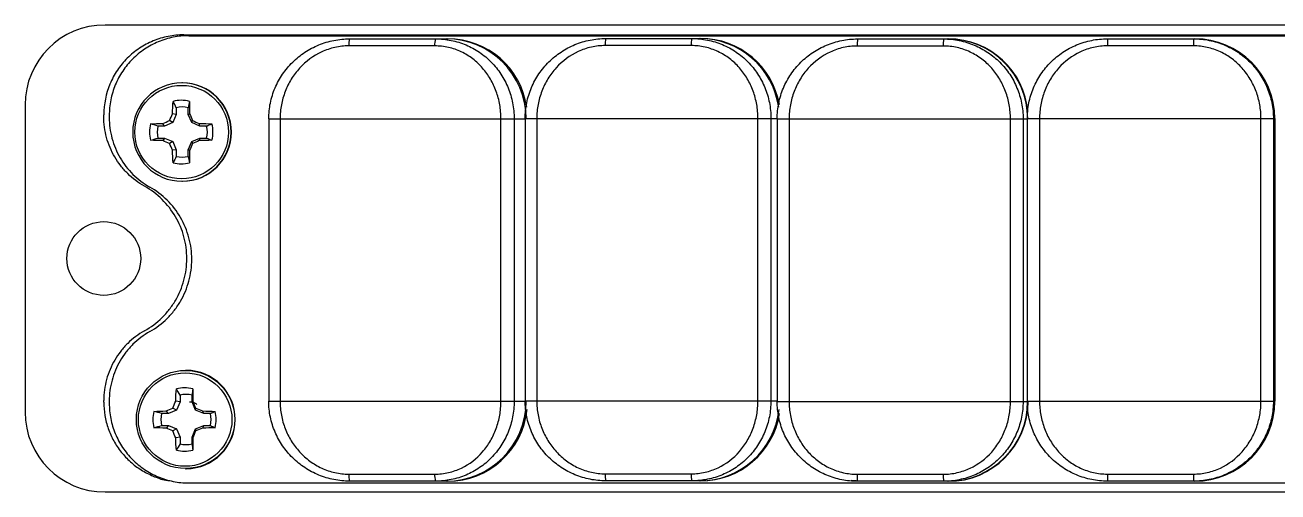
# Model space of a CAD drawing. Header units: millimetres. Extents: x -23 to 79, y -91 to -72.
# Drawn here: x -22.6 to 28.3, y -91.2 to -72.2 of the extents above; entities that cross this region are included whole.
import ezdxf

# ---------------------------------------------------------------- set-up
doc = ezdxf.new("R2010")
doc.units = ezdxf.units.MM

msp = doc.modelspace()

# ---------------------------------------------------------------- linework, layer by layer
at = {"color": 7, "linetype": 'Continuous', "lineweight": 25}
for p, q in [((75.717, -72.247), (-19.383, -72.247)), ((-16.183, -72.647), (30.305, -72.647)), ((-9.442, -72.808), (-5.451, -72.808)), ((0.971, -72.795), (4.783, -72.795)), ((11.199, -72.813), (14.867, -72.813)), ((21.356, -72.807), (24.902, -72.807)), ((-5.985, -73.097), (-9.476, -73.096)), ((4.442, -73.084), (0.947, -73.083)), ((14.685, -73.102), (11.186, -73.101)), ((24.853, -73.095), (21.353, -73.095)), ((-16.24, -74.603), (-16.258, -74.603)), ((-22.633, -75.497), (-22.633, -87.997)), ((-16.487, -75.884), (-16.642, -75.863)), ((-16.487, -75.611), (-16.487, -75.884)), ((-16, -75.884), (-16, -75.611)), ((-16, -75.884), (-15.945, -75.863)), ((-19.433, -75.974), (-19.433, -75.897)), ((-19.212, -75.931), (-19.212, -76.008)), ((-16.962, -76.359), (-17.234, -76.359)), ((-16.962, -76.359), (-17.033, -76.253)), ((-16.626, -76.22), (-16.962, -76.359)), ((-16.626, -76.22), (-16.761, -76.136)), ((-16.487, -75.884), (-16.626, -76.22)), ((-15.861, -76.22), (-16, -75.884)), ((-15.861, -76.22), (-15.829, -76.136)), ((-15.525, -76.359), (-15.861, -76.22)), ((-15.525, -76.359), (-15.554, -76.253)), ((-15.252, -76.359), (-15.525, -76.359)), ((-12.73, -76.058), (-12.73, -87.558)), ((-12.73, -76.058), (-2.308, -76.058)), ((-12.267, -76.058), (-12.268, -87.558)), ((-3.293, -87.558), (-3.292, -76.058)), ((-2.756, -76.058), (-2.757, -87.558)), ((-2.308, -76.045), (-2.308, -87.545)), ((-2.308, -76.045), (7.934, -76.045)), ((-1.835, -76.045), (-1.835, -87.545)), ((7.152, -87.545), (7.152, -76.045)), ((7.679, -76.045), (7.678, -87.545)), ((7.932, -76.063), (7.932, -87.563)), ((7.932, -76.063), (18.102, -76.063)), ((8.418, -76.063), (8.418, -87.563)), ((17.414, -87.563), (17.414, -76.063)), ((17.929, -76.063), (17.928, -87.563)), ((18.101, -87.556), (18.102, -76.056)), ((18.102, -76.056), (28.158, -76.057)), ((18.598, -76.056), (18.597, -87.556)), ((27.597, -87.557), (27.597, -76.057)), ((28.101, -76.057), (28.101, -87.557)), ((28.152, -76.057), (28.152, -87.557)), ((28.158, -76.057), (28.158, -87.557)), ((-17.234, -76.847), (-16.962, -76.847)), ((-16.962, -76.847), (-17.033, -76.952)), ((-16.962, -76.847), (-16.626, -76.986)), ((-15.861, -76.986), (-15.525, -76.847)), ((-15.525, -76.847), (-15.554, -76.952)), ((-15.525, -76.847), (-15.252, -76.847)), ((-16.626, -76.986), (-16.761, -77.069)), ((-16.487, -77.322), (-16.642, -77.342)), ((-16.626, -76.986), (-16.487, -77.322)), ((-16.487, -77.322), (-16.487, -77.594)), ((-16, -77.322), (-15.861, -76.986)), ((-16, -77.322), (-15.945, -77.342)), ((-16, -77.594), (-16, -77.322)), ((-15.861, -76.986), (-15.829, -77.069)), ((-16.258, -78.603), (-16.24, -78.603)), ((-16.088, -86.299), (-16.112, -86.299)), ((-19.433, -87.597), (-19.433, -87.52)), ((-19.212, -87.554), (-19.212, -87.631)), ((-16.336, -87.58), (-16.512, -87.559)), ((-16.336, -87.58), (-16.474, -87.916)), ((-16.336, -87.307), (-16.336, -87.58)), ((-15.848, -87.58), (-15.848, -87.307)), ((-15.848, -87.58), (-15.815, -87.559)), ((-15.71, -87.916), (-15.848, -87.58)), ((-12.73, -87.558), (-2.271, -87.558)), ((-2.308, -87.545), (7.932, -87.545)), ((7.932, -87.563), (18.138, -87.563)), ((18.101, -87.556), (28.158, -87.557)), ((-16.81, -88.055), (-17.082, -88.055)), ((-16.81, -88.055), (-16.902, -87.95)), ((-16.474, -87.916), (-16.81, -88.055)), ((-16.474, -87.916), (-16.631, -87.832)), ((-15.71, -87.916), (-15.7, -87.832)), ((-15.374, -88.055), (-15.71, -87.916)), ((-15.374, -88.055), (-15.424, -87.95)), ((-15.102, -88.055), (-15.374, -88.055)), ((-17.082, -88.543), (-16.81, -88.543)), ((-16.81, -88.543), (-16.902, -88.648)), ((-16.81, -88.543), (-16.474, -88.682)), ((-15.71, -88.682), (-15.374, -88.543)), ((-15.374, -88.543), (-15.424, -88.648)), ((-15.374, -88.543), (-15.102, -88.543)), ((-16.474, -88.682), (-16.631, -88.765)), ((-16.336, -89.018), (-16.512, -89.039)), ((-16.474, -88.682), (-16.336, -89.018)), ((-16.336, -89.018), (-16.336, -89.291)), ((-15.848, -89.018), (-15.71, -88.682)), ((-15.848, -89.018), (-15.815, -89.039)), ((-15.848, -89.291), (-15.848, -89.018)), ((-15.71, -88.682), (-15.7, -88.765)), ((-16.113, -90.299), (-16.088, -90.299)), ((-9.476, -90.52), (-5.986, -90.52)), ((0.946, -90.507), (4.441, -90.507)), ((11.185, -90.525), (14.684, -90.525)), ((21.352, -90.518), (24.852, -90.518)), ((-5.452, -90.808), (-9.442, -90.808)), ((4.825, -90.795), (0.971, -90.795)), ((11.367, -90.813), (10.943, -90.785)), ((14.889, -90.813), (11.198, -90.813)), ((24.908, -90.807), (21.356, -90.807)), ((-19.383, -91.247), (75.717, -91.247))]:
    msp.add_line(p, q, dxfattribs=at)
for centre, radius in [((-16.267, -76.604), 1.903), ((-19.433, -81.747), 1.5), ((-16.112, -88.296), 1.998), ((-16.126, -88.301), 1.901)]:
    msp.add_circle(centre, radius, dxfattribs=at)
for centre, radius, start, end in [((-19.383, -75.497), 3.25, 90, 180), ((-8.671, -73.045), 0.806, 162.9259, 183.6743), ((-5.181, -73.045), 0.806, 162.9259, 183.6743), ((-5.516, -76.054), 3.245, 359.9176, 89.9174), ((-5.456, -76.052), 3.244, 8.2141, 89.9253), ((2.047, -73.031), 1.101, 167.6183, 182.7272), ((5.542, -73.031), 1.101, 167.6183, 182.7272), ((4.78, -76.042), 3.247, 8.0472, 89.9603), ((4.824, -76.042), 3.247, 9.9652, 89.964), ((13.216, -73.049), 2.031, 173.3392, 181.4925), ((16.715, -73.049), 2.031, 173.3392, 181.4925), ((14.866, -76.062), 3.249, 359.986, 89.986), ((14.889, -76.062), 3.249, 4.7261, 89.9867), ((28.772, -73.042), 7.419, 178.1805, 180.4085), ((32.272, -73.042), 7.419, 178.1805, 180.4085), ((24.902, -76.057), 3.25, 359.997, 89.997), ((24.908, -76.057), 3.25, 359.997, 89.997), ((-16.257, -76.603), 2, 90.0351, 269.9884), ((-16.242, -76.603), 2, 270.0402, 89.9576), ((-16.285, -76.6), 1.289, 75.0848, 104.9152), ((-16.243, -76.601), 1.02, 76.1686, 103.8314), ((-16.283, -76.603), 1.292, 165.1103, 194.8897), ((-16.242, -76.603), 1.022, 166.1923, 193.8077), ((-16.245, -76.603), 1.022, 346.1923, 13.8077), ((-16.288, -76.603), 1.292, 345.1103, 14.8897), ((-16.285, -76.605), 1.289, 255.0848, 284.9152), ((-16.243, -76.604), 1.02, 256.1686, 283.8314), ((-16.091, -88.299), 2, 270.0808, 89.917), ((-16.151, -88.294), 1.287, 75.0719, 104.9281), ((-16.092, -88.295), 1.018, 76.1566, 103.8434), ((-5.516, -87.563), 3.245, 270.0783, 0.078), ((14.865, -87.564), 3.249, 270.0096, 0.0096), ((14.888, -87.564), 3.249, 270.0096, 0.0096), ((24.902, -87.557), 3.25, 269.9987, 359.9987), ((24.908, -87.557), 3.25, 269.9987, 359.9987), ((-19.383, -87.997), 3.25, 180, 270), ((-16.147, -88.299), 1.293, 165.1232, 194.8768), ((-16.088, -88.299), 1.023, 166.2043, 193.7957), ((-16.095, -88.299), 1.023, 346.2043, 13.7957), ((-16.156, -88.299), 1.293, 345.1232, 14.8768), ((-5.456, -87.563), 3.245, 270.0726, 354.0961), ((4.78, -87.548), 3.247, 270.0363, 353.8572), ((4.823, -87.548), 3.247, 270.0349, 351.1317), ((-16.151, -88.303), 1.287, 255.0719, 284.9281), ((-16.092, -88.302), 1.018, 256.1566, 283.8434), ((-8.671, -90.571), 0.806, 176.3214, 197.0697), ((-5.181, -90.571), 0.806, 176.3214, 197.0697), ((2.046, -90.559), 1.101, 177.2685, 192.3774), ((5.541, -90.559), 1.101, 177.2685, 192.3774), ((13.215, -90.578), 2.031, 178.5032, 186.6565), ((16.714, -90.578), 2.031, 178.5032, 186.6565), ((28.771, -90.572), 7.419, 179.5872, 181.8152), ((32.271, -90.572), 7.419, 179.5872, 181.8152)]:
    msp.add_arc(centre, radius, start, end, dxfattribs=at)
at = {"color": 8, "linetype": 'Continuous', "lineweight": 25}
msp.add_arc((-16.259, -76.603), 2, 270.0637, 89.9598, dxfattribs=at)
at = {"color": 7, "linetype": 'Continuous', "lineweight": 25}
for points, knots in [([(-16.183, -72.647), (-16.397, -72.647), (-16.608, -72.668), (-17.023, -72.75), (-17.228, -72.812), (-17.621, -72.975), (-17.808, -73.074), (-18.161, -73.309), (-18.328, -73.446), (-18.628, -73.746), (-18.763, -73.909), (-19.001, -74.264), (-19.102, -74.453), (-19.347, -75.04), (-19.433, -75.467), (-19.433, -75.897)], [0, 0, 0, 0, 0.125, 0.125, 0.25, 0.25, 0.375, 0.375, 0.5, 0.5, 0.625, 0.625, 0.75, 0.75, 1, 1, 1, 1]), ([(-15.98, -72.681), (-16.194, -72.681), (-16.404, -72.702), (-16.817, -72.785), (-17.022, -72.847), (-17.413, -73.01), (-17.599, -73.11), (-17.95, -73.346), (-18.116, -73.483), (-18.414, -73.783), (-18.548, -73.946), (-18.784, -74.301), (-18.884, -74.49), (-19.045, -74.88), (-19.107, -75.085), (-19.19, -75.504), (-19.211, -75.716), (-19.211, -75.931)], [0, 0, 0, 0, 0.125, 0.125, 0.25, 0.25, 0.375, 0.375, 0.5, 0.5, 0.625, 0.625, 0.75, 0.75, 0.875, 0.875, 1, 1, 1, 1]), ([(-15.98, -72.681), (-1.274, -72.681), (13.489, -72.681), (43.014, -72.681), (57.777, -72.681), (72.483, -72.681)], [0, 0, 0, 0, 0.5, 0.5, 1, 1, 1, 1]), ([(-12.728, -76.058), (-12.728, -75.841), (-12.706, -75.629), (-12.621, -75.211), (-12.556, -75.003), (-12.388, -74.611), (-12.286, -74.425), (-12.046, -74.072), (-11.907, -73.908), (-11.605, -73.611), (-11.44, -73.476), (-11.082, -73.24), (-10.894, -73.14), (-10.501, -72.977), (-10.293, -72.914), (-9.871, -72.829), (-9.658, -72.808), (-9.442, -72.808)], [0, 0, 0, 0, 0.125, 0.125, 0.25, 0.25, 0.375, 0.375, 0.5, 0.5, 0.625, 0.625, 0.75, 0.75, 0.875, 0.875, 1, 1, 1, 1]), ([(-5.952, -72.808), (-5.736, -72.808), (-5.524, -72.83), (-5.11, -72.913), (-4.905, -72.977), (-4.518, -73.14), (-4.336, -73.24), (-3.99, -73.476), (-3.829, -73.611), (-3.539, -73.908), (-3.408, -74.071), (-3.177, -74.424), (-3.08, -74.61), (-2.921, -75.001), (-2.859, -75.207), (-2.777, -75.628), (-2.756, -75.842), (-2.756, -76.058)], [0, 0, 0, 0, 0.125, 0.125, 0.25, 0.25, 0.375, 0.375, 0.5, 0.5, 0.625, 0.625, 0.75, 0.75, 0.875, 0.875, 1, 1, 1, 1]), ([(-2.307, -76.045), (-2.307, -75.828), (-2.285, -75.616), (-2.2, -75.198), (-2.136, -74.99), (-1.969, -74.598), (-1.867, -74.412), (-1.628, -74.059), (-1.49, -73.895), (-1.19, -73.598), (-1.024, -73.463), (-0.668, -73.227), (-0.48, -73.127), (-0.088, -72.964), (0.12, -72.901), (0.541, -72.816), (0.755, -72.795), (0.971, -72.795)], [0, 0, 0, 0, 0.125, 0.125, 0.25, 0.25, 0.375, 0.375, 0.5, 0.5, 0.625, 0.625, 0.75, 0.75, 0.875, 0.875, 1, 1, 1, 1]), ([(4.466, -72.795), (4.682, -72.795), (4.894, -72.817), (5.31, -72.9), (5.515, -72.964), (5.904, -73.127), (6.088, -73.227), (6.435, -73.463), (6.597, -73.598), (6.889, -73.895), (7.022, -74.058), (7.255, -74.411), (7.353, -74.597), (7.512, -74.988), (7.575, -75.194), (7.658, -75.615), (7.679, -75.829), (7.679, -76.045)], [0, 0, 0, 0, 0.125, 0.125, 0.25, 0.25, 0.375, 0.375, 0.5, 0.5, 0.625, 0.625, 0.75, 0.75, 0.875, 0.875, 1, 1, 1, 1]), ([(7.933, -76.063), (7.933, -75.846), (7.954, -75.634), (8.039, -75.216), (8.103, -75.008), (8.268, -74.616), (8.369, -74.43), (8.607, -74.077), (8.744, -73.913), (9.043, -73.616), (9.207, -73.481), (9.562, -73.245), (9.749, -73.145), (10.14, -72.982), (10.347, -72.919), (10.769, -72.834), (10.982, -72.813), (11.199, -72.813)], [0, 0, 0, 0, 0.125, 0.125, 0.25, 0.25, 0.375, 0.375, 0.5, 0.5, 0.625, 0.625, 0.75, 0.75, 0.875, 0.875, 1, 1, 1, 1]), ([(14.698, -72.813), (14.914, -72.813), (15.126, -72.835), (15.543, -72.918), (15.749, -72.982), (16.14, -73.145), (16.325, -73.245), (16.674, -73.481), (16.838, -73.616), (17.132, -73.913), (17.266, -74.076), (17.501, -74.429), (17.599, -74.615), (17.761, -75.006), (17.824, -75.212), (17.907, -75.633), (17.929, -75.847), (17.929, -76.063)], [0, 0, 0, 0, 0.125, 0.125, 0.25, 0.25, 0.375, 0.375, 0.5, 0.5, 0.625, 0.625, 0.75, 0.75, 0.875, 0.875, 1, 1, 1, 1]), ([(18.102, -76.056), (18.102, -75.84), (18.123, -75.627), (18.207, -75.209), (18.271, -75.002), (18.435, -74.609), (18.535, -74.423), (18.772, -74.071), (18.908, -73.906), (19.205, -73.609), (19.369, -73.475), (19.722, -73.238), (19.908, -73.139), (20.299, -72.976), (20.505, -72.912), (20.926, -72.828), (21.14, -72.807), (21.356, -72.807)], [0, 0, 0, 0, 0.125, 0.125, 0.25, 0.25, 0.375, 0.375, 0.5, 0.5, 0.625, 0.625, 0.75, 0.75, 0.875, 0.875, 1, 1, 1, 1]), ([(24.856, -72.807), (25.073, -72.807), (25.285, -72.828), (25.703, -72.912), (25.91, -72.975), (26.302, -73.139), (26.487, -73.238), (26.839, -73.474), (27.003, -73.61), (27.299, -73.906), (27.434, -74.07), (27.67, -74.423), (27.77, -74.609), (27.932, -74.999), (27.996, -75.206), (28.08, -75.627), (28.101, -75.84), (28.101, -76.057)], [0, 0, 0, 0, 0.125, 0.125, 0.25, 0.25, 0.375, 0.375, 0.5, 0.5, 0.625, 0.625, 0.75, 0.75, 0.875, 0.875, 1, 1, 1, 1]), ([(-9.476, -73.096), (-9.667, -73.096), (-9.855, -73.118), (-10.226, -73.201), (-10.407, -73.263), (-10.916, -73.498), (-11.223, -73.727), (-11.6, -74.137), (-11.714, -74.288), (-11.91, -74.607), (-11.993, -74.774), (-12.129, -75.125), (-12.181, -75.309), (-12.25, -75.679), (-12.267, -75.867), (-12.267, -76.058)], [0, 0, 0, 0, 0.125, 0.125, 0.25, 0.25, 0.5, 0.5, 0.625, 0.625, 0.75, 0.75, 0.875, 0.875, 1, 1, 1, 1]), ([(-3.292, -76.058), (-3.292, -75.867), (-3.309, -75.678), (-3.374, -75.306), (-3.423, -75.122), (-3.549, -74.773), (-3.627, -74.606), (-3.813, -74.287), (-3.92, -74.137), (-4.159, -73.864), (-4.291, -73.738), (-4.582, -73.515), (-4.737, -73.42), (-5.068, -73.262), (-5.247, -73.2), (-5.609, -73.118), (-5.794, -73.097), (-5.985, -73.097)], [0, 0, 0, 0, 0.125, 0.125, 0.25, 0.25, 0.375, 0.375, 0.5, 0.5, 0.625, 0.625, 0.75, 0.75, 0.875, 0.875, 1, 1, 1, 1]), ([(0.947, -73.083), (0.756, -73.083), (0.567, -73.105), (0.197, -73.188), (0.016, -73.25), (-0.491, -73.485), (-0.797, -73.714), (-1.172, -74.124), (-1.285, -74.275), (-1.481, -74.594), (-1.563, -74.761), (-1.697, -75.112), (-1.749, -75.296), (-1.817, -75.666), (-1.835, -75.854), (-1.835, -76.045)], [0, 0, 0, 0, 0.125, 0.125, 0.25, 0.25, 0.5, 0.5, 0.625, 0.625, 0.75, 0.75, 0.875, 0.875, 1, 1, 1, 1]), ([(7.152, -76.045), (7.152, -75.854), (7.136, -75.666), (7.07, -75.293), (7.021, -75.109), (6.893, -74.76), (6.814, -74.593), (6.627, -74.274), (6.518, -74.124), (6.278, -73.851), (6.144, -73.725), (5.851, -73.502), (5.695, -73.407), (5.362, -73.249), (5.183, -73.187), (4.819, -73.105), (4.633, -73.084), (4.442, -73.084)], [0, 0, 0, 0, 0.125, 0.125, 0.25, 0.25, 0.375, 0.375, 0.5, 0.5, 0.625, 0.625, 0.75, 0.75, 0.875, 0.875, 1, 1, 1, 1]), ([(11.186, -73.101), (10.995, -73.101), (10.806, -73.123), (10.436, -73.206), (10.256, -73.268), (9.751, -73.503), (9.447, -73.732), (9.075, -74.142), (8.962, -74.293), (8.769, -74.612), (8.687, -74.779), (8.554, -75.13), (8.503, -75.314), (8.435, -75.684), (8.418, -75.872), (8.418, -76.063)], [0, 0, 0, 0, 0.125, 0.125, 0.25, 0.25, 0.5, 0.5, 0.625, 0.625, 0.75, 0.75, 0.875, 0.875, 1, 1, 1, 1]), ([(17.414, -76.063), (17.414, -75.872), (17.398, -75.684), (17.331, -75.311), (17.281, -75.127), (17.152, -74.778), (17.072, -74.611), (16.882, -74.292), (16.773, -74.142), (16.53, -73.869), (16.395, -73.743), (16.1, -73.52), (15.942, -73.425), (15.607, -73.267), (15.427, -73.205), (15.063, -73.123), (14.876, -73.102), (14.685, -73.102)], [0, 0, 0, 0, 0.125, 0.125, 0.25, 0.25, 0.375, 0.375, 0.5, 0.5, 0.625, 0.625, 0.75, 0.75, 0.875, 0.875, 1, 1, 1, 1]), ([(21.353, -73.095), (21.161, -73.095), (20.973, -73.116), (20.604, -73.2), (20.424, -73.262), (19.921, -73.497), (19.618, -73.725), (19.249, -74.136), (19.137, -74.287), (18.945, -74.605), (18.864, -74.772), (18.732, -75.123), (18.682, -75.307), (18.615, -75.677), (18.598, -75.865), (18.598, -76.056)], [0, 0, 0, 0, 0.125, 0.125, 0.25, 0.25, 0.5, 0.5, 0.625, 0.625, 0.75, 0.75, 0.875, 0.875, 1, 1, 1, 1]), ([(27.597, -76.057), (27.597, -75.866), (27.58, -75.677), (27.513, -75.305), (27.463, -75.121), (27.332, -74.772), (27.252, -74.605), (27.06, -74.286), (26.95, -74.136), (26.705, -73.862), (26.569, -73.736), (26.272, -73.514), (26.114, -73.418), (25.777, -73.261), (25.597, -73.199), (25.231, -73.116), (25.044, -73.095), (24.853, -73.095)], [0, 0, 0, 0, 0.125, 0.125, 0.25, 0.25, 0.375, 0.375, 0.5, 0.5, 0.625, 0.625, 0.75, 0.75, 0.875, 0.875, 1, 1, 1, 1]), ([(-17.778, -78.806), (-18.029, -78.665), (-18.257, -78.493), (-18.563, -78.192), (-18.659, -78.084), (-18.836, -77.858), (-18.916, -77.74), (-19.132, -77.37), (-19.245, -77.101), (-19.395, -76.549), (-19.433, -76.264), (-19.433, -75.974)], [0, 0, 0, 0, 0.25, 0.25, 0.375, 0.375, 0.5, 0.5, 0.75, 0.75, 1, 1, 1, 1]), ([(-19.212, -76.008), (-19.212, -76.297), (-19.174, -76.579), (-19.063, -76.994), (-19.016, -77.131), (-18.906, -77.396), (-18.842, -77.523), (-18.628, -77.893), (-18.45, -78.123), (-18.045, -78.524), (-17.817, -78.698), (-17.566, -78.84)], [0, 0, 0, 0, 0.25, 0.25, 0.375, 0.375, 0.5, 0.5, 0.75, 0.75, 1, 1, 1, 1]), ([(-17.778, -84.688), (-17.516, -84.541), (-17.28, -84.363), (-16.962, -84.051), (-16.862, -83.938), (-16.679, -83.703), (-16.596, -83.581), (-16.371, -83.197), (-16.254, -82.917), (-16.137, -82.488), (-16.108, -82.342), (-16.068, -82.048), (-16.058, -81.897), (-16.058, -81.449), (-16.097, -81.155), (-16.253, -80.577), (-16.369, -80.302), (-16.669, -79.789), (-16.855, -79.55), (-17.276, -79.135), (-17.516, -78.953), (-17.778, -78.806)], [0, 0, 0, 0, 0.125, 0.125, 0.1875, 0.1875, 0.25, 0.25, 0.375, 0.375, 0.4375, 0.4375, 0.5, 0.5, 0.625, 0.625, 0.75, 0.75, 0.875, 0.875, 1, 1, 1, 1]), ([(-17.566, -84.721), (-17.306, -84.574), (-17.071, -84.395), (-16.755, -84.082), (-16.655, -83.969), (-16.473, -83.734), (-16.391, -83.612), (-16.168, -83.228), (-16.051, -82.949), (-15.935, -82.52), (-15.906, -82.375), (-15.867, -82.08), (-15.857, -81.93), (-15.857, -81.483), (-15.896, -81.19), (-16.051, -80.613), (-16.166, -80.337), (-16.463, -79.825), (-16.648, -79.585), (-17.067, -79.169), (-17.306, -78.988), (-17.566, -78.84)], [0, 0, 0, 0, 0.125, 0.125, 0.1875, 0.1875, 0.25, 0.25, 0.375, 0.375, 0.4375, 0.4375, 0.5, 0.5, 0.625, 0.625, 0.75, 0.75, 0.875, 0.875, 1, 1, 1, 1]), ([(-17.778, -84.688), (-18.029, -84.83), (-18.257, -85.001), (-18.563, -85.302), (-18.659, -85.41), (-18.836, -85.637), (-18.916, -85.755), (-19.132, -86.124), (-19.245, -86.393), (-19.395, -86.945), (-19.433, -87.231), (-19.433, -87.52)], [0, 0, 0, 0, 0.25, 0.25, 0.375, 0.375, 0.5, 0.5, 0.75, 0.75, 1, 1, 1, 1]), ([(-17.566, -84.722), (-17.817, -84.864), (-18.043, -85.036), (-18.348, -85.337), (-18.444, -85.445), (-18.619, -85.672), (-18.698, -85.79), (-18.913, -86.159), (-19.025, -86.429), (-19.174, -86.979), (-19.212, -87.265), (-19.212, -87.554)], [0, 0, 0, 0, 0.25, 0.25, 0.375, 0.375, 0.5, 0.5, 0.75, 0.75, 1, 1, 1, 1]), ([(-15.954, -87.577), (-15.921, -87.577), (-15.809, -87.579), (-15.714, -87.641), (-15.647, -87.685)], [0, 0, 0, 0, 0.299166, 1, 1, 1, 1]), ([(-9.442, -90.808), (-9.658, -90.808), (-9.871, -90.787), (-10.29, -90.703), (-10.499, -90.64), (-10.894, -90.476), (-11.082, -90.376), (-11.439, -90.14), (-11.606, -90.005), (-11.908, -89.708), (-12.045, -89.545), (-12.287, -89.192), (-12.389, -89.006), (-12.555, -88.615), (-12.62, -88.409), (-12.707, -87.988), (-12.729, -87.774), (-12.729, -87.558)], [0, 0, 0, 0, 0.125, 0.125, 0.25, 0.25, 0.375, 0.375, 0.5, 0.5, 0.625, 0.625, 0.75, 0.75, 0.875, 0.875, 1, 1, 1, 1]), ([(-12.268, -87.558), (-12.268, -87.749), (-12.25, -87.938), (-12.181, -88.31), (-12.128, -88.494), (-11.994, -88.843), (-11.911, -89.01), (-11.713, -89.329), (-11.6, -89.479), (-11.349, -89.753), (-11.209, -89.878), (-10.907, -90.101), (-10.746, -90.196), (-10.405, -90.354), (-10.222, -90.416), (-9.855, -90.498), (-9.667, -90.52), (-9.476, -90.52)], [0, 0, 0, 0, 0.125, 0.125, 0.25, 0.25, 0.375, 0.375, 0.5, 0.5, 0.625, 0.625, 0.75, 0.75, 0.875, 0.875, 1, 1, 1, 1]), ([(-5.986, -90.52), (-5.795, -90.52), (-5.608, -90.498), (-5.243, -90.415), (-5.066, -90.353), (-4.572, -90.118), (-4.278, -89.889), (-3.92, -89.479), (-3.812, -89.328), (-3.627, -89.01), (-3.549, -88.842), (-3.422, -88.491), (-3.373, -88.307), (-3.309, -87.937), (-3.293, -87.749), (-3.293, -87.558)], [0, 0, 0, 0, 0.125, 0.125, 0.25, 0.25, 0.5, 0.5, 0.625, 0.625, 0.75, 0.75, 0.875, 0.875, 1, 1, 1, 1]), ([(-2.757, -87.558), (-2.757, -87.775), (-2.778, -87.987), (-2.859, -88.405), (-2.92, -88.613), (-3.08, -89.005), (-3.177, -89.191), (-3.407, -89.544), (-3.539, -89.708), (-3.829, -90.005), (-3.989, -90.14), (-4.336, -90.376), (-4.518, -90.476), (-4.903, -90.639), (-5.107, -90.702), (-5.524, -90.787), (-5.736, -90.808), (-5.952, -90.808)], [0, 0, 0, 0, 0.125, 0.125, 0.25, 0.25, 0.375, 0.375, 0.5, 0.5, 0.625, 0.625, 0.75, 0.75, 0.875, 0.875, 1, 1, 1, 1]), ([(0.971, -90.795), (0.754, -90.795), (0.541, -90.774), (0.123, -90.69), (-0.086, -90.627), (-0.48, -90.463), (-0.668, -90.363), (-1.023, -90.127), (-1.19, -89.992), (-1.491, -89.695), (-1.627, -89.532), (-1.868, -89.179), (-1.969, -88.993), (-2.135, -88.602), (-2.2, -88.396), (-2.286, -87.975), (-2.307, -87.761), (-2.307, -87.545)], [0, 0, 0, 0, 0.125, 0.125, 0.25, 0.25, 0.375, 0.375, 0.5, 0.5, 0.625, 0.625, 0.75, 0.75, 0.875, 0.875, 1, 1, 1, 1]), ([(-1.835, -87.545), (-1.835, -87.736), (-1.818, -87.925), (-1.749, -88.297), (-1.697, -88.481), (-1.563, -88.83), (-1.481, -88.997), (-1.285, -89.316), (-1.172, -89.466), (-0.922, -89.74), (-0.784, -89.865), (-0.482, -90.088), (-0.322, -90.183), (0.018, -90.341), (0.2, -90.403), (0.568, -90.485), (0.755, -90.507), (0.946, -90.507)], [0, 0, 0, 0, 0.125, 0.125, 0.25, 0.25, 0.375, 0.375, 0.5, 0.5, 0.625, 0.625, 0.75, 0.75, 0.875, 0.875, 1, 1, 1, 1]), ([(4.441, -90.507), (4.632, -90.507), (4.819, -90.485), (5.186, -90.402), (5.364, -90.34), (5.861, -90.105), (6.157, -89.876), (6.518, -89.466), (6.627, -89.315), (6.814, -88.997), (6.893, -88.829), (7.021, -88.478), (7.07, -88.294), (7.135, -87.924), (7.152, -87.736), (7.152, -87.545)], [0, 0, 0, 0, 0.125, 0.125, 0.25, 0.25, 0.5, 0.5, 0.625, 0.625, 0.75, 0.75, 0.875, 0.875, 1, 1, 1, 1]), ([(7.678, -87.545), (7.678, -87.762), (7.657, -87.974), (7.575, -88.392), (7.513, -88.6), (7.352, -88.992), (7.254, -89.179), (7.022, -89.531), (6.889, -89.695), (6.597, -89.992), (6.436, -90.127), (6.087, -90.363), (5.904, -90.463), (5.518, -90.626), (5.313, -90.689), (4.894, -90.774), (4.682, -90.795), (4.465, -90.795)], [0, 0, 0, 0, 0.125, 0.125, 0.25, 0.25, 0.375, 0.375, 0.5, 0.5, 0.625, 0.625, 0.75, 0.75, 0.875, 0.875, 1, 1, 1, 1]), ([(11.198, -90.813), (10.982, -90.813), (10.769, -90.792), (10.35, -90.708), (10.143, -90.645), (9.749, -90.481), (9.562, -90.381), (9.208, -90.145), (9.043, -90.01), (8.743, -89.713), (8.608, -89.55), (8.369, -89.197), (8.268, -89.011), (8.103, -88.62), (8.039, -88.414), (7.954, -87.993), (7.932, -87.779), (7.932, -87.563)], [0, 0, 0, 0, 0.125, 0.125, 0.25, 0.25, 0.375, 0.375, 0.5, 0.5, 0.625, 0.625, 0.75, 0.75, 0.875, 0.875, 1, 1, 1, 1]), ([(8.418, -87.563), (8.418, -87.754), (8.435, -87.943), (8.503, -88.315), (8.554, -88.499), (8.687, -88.848), (8.768, -89.015), (8.963, -89.334), (9.075, -89.484), (9.322, -89.758), (9.46, -89.883), (9.76, -90.106), (9.919, -90.201), (10.258, -90.359), (10.44, -90.421), (10.807, -90.503), (10.994, -90.525), (11.185, -90.525)], [0, 0, 0, 0, 0.125, 0.125, 0.25, 0.25, 0.375, 0.375, 0.5, 0.5, 0.625, 0.625, 0.75, 0.75, 0.875, 0.875, 1, 1, 1, 1]), ([(14.684, -90.525), (14.875, -90.525), (15.063, -90.503), (15.431, -90.42), (15.609, -90.358), (16.109, -90.123), (16.408, -89.894), (16.773, -89.484), (16.883, -89.333), (17.072, -89.015), (17.152, -88.847), (17.282, -88.496), (17.331, -88.312), (17.397, -87.942), (17.414, -87.754), (17.414, -87.563)], [0, 0, 0, 0, 0.125, 0.125, 0.25, 0.25, 0.5, 0.5, 0.625, 0.625, 0.75, 0.75, 0.875, 0.875, 1, 1, 1, 1]), ([(17.928, -87.563), (17.928, -87.78), (17.907, -87.993), (17.824, -88.41), (17.761, -88.618), (17.599, -89.01), (17.5, -89.197), (17.266, -89.549), (17.132, -89.713), (16.837, -90.01), (16.675, -90.145), (16.324, -90.381), (16.14, -90.481), (15.752, -90.644), (15.546, -90.707), (15.126, -90.792), (14.913, -90.813), (14.697, -90.813)], [0, 0, 0, 0, 0.125, 0.125, 0.25, 0.25, 0.375, 0.375, 0.5, 0.5, 0.625, 0.625, 0.75, 0.75, 0.875, 0.875, 1, 1, 1, 1]), ([(21.356, -90.807), (21.139, -90.807), (20.926, -90.785), (20.508, -90.701), (20.301, -90.638), (19.908, -90.475), (19.722, -90.375), (19.37, -90.139), (19.205, -90.004), (18.907, -89.707), (18.772, -89.544), (18.535, -89.19), (18.435, -89.004), (18.271, -88.614), (18.207, -88.407), (18.123, -87.986), (18.101, -87.773), (18.101, -87.556)], [0, 0, 0, 0, 0.125, 0.125, 0.25, 0.25, 0.375, 0.375, 0.5, 0.5, 0.625, 0.625, 0.75, 0.75, 0.875, 0.875, 1, 1, 1, 1]), ([(18.597, -87.556), (18.597, -87.748), (18.614, -87.936), (18.682, -88.309), (18.733, -88.492), (18.864, -88.841), (18.945, -89.008), (19.138, -89.327), (19.249, -89.477), (19.495, -89.751), (19.632, -89.877), (19.93, -90.1), (20.088, -90.195), (20.426, -90.352), (20.607, -90.415), (20.973, -90.497), (21.161, -90.518), (21.352, -90.518)], [0, 0, 0, 0, 0.125, 0.125, 0.25, 0.25, 0.375, 0.375, 0.5, 0.5, 0.625, 0.625, 0.75, 0.75, 0.875, 0.875, 1, 1, 1, 1]), ([(24.852, -90.518), (25.044, -90.518), (25.231, -90.497), (25.6, -90.414), (25.779, -90.352), (26.281, -90.116), (26.582, -89.888), (26.95, -89.477), (27.061, -89.326), (27.252, -89.008), (27.332, -88.841), (27.463, -88.49), (27.513, -88.306), (27.58, -87.936), (27.597, -87.748), (27.597, -87.557)], [0, 0, 0, 0, 0.125, 0.125, 0.25, 0.25, 0.5, 0.5, 0.625, 0.625, 0.75, 0.75, 0.875, 0.875, 1, 1, 1, 1]), ([(28.101, -87.557), (28.101, -87.773), (28.079, -87.986), (27.996, -88.404), (27.933, -88.611), (27.769, -89.004), (27.67, -89.19), (27.434, -89.542), (27.299, -89.707), (27.002, -90.004), (26.84, -90.138), (26.487, -90.375), (26.302, -90.474), (25.912, -90.637), (25.706, -90.701), (25.285, -90.785), (25.072, -90.807), (24.856, -90.807)], [0, 0, 0, 0, 0.125, 0.125, 0.25, 0.25, 0.375, 0.375, 0.5, 0.5, 0.625, 0.625, 0.75, 0.75, 0.875, 0.875, 1, 1, 1, 1]), ([(-19.433, -87.597), (-19.424, -87.779), (-19.406, -88.143), (-19.265, -88.675), (-19.042, -89.174), (-18.738, -89.631), (-18.362, -90.028), (-17.924, -90.362), (-17.435, -90.606), (-17.036, -90.757), (-16.799, -90.779), (-16.744, -90.784)], [0, 0, 0, 0, 0.120153, 0.240307, 0.360449, 0.480592, 0.600979, 0.721369, 0.842253, 0.963138, 1, 1, 1, 1]), ([(-19.211, -87.631), (-19.211, -87.845), (-19.19, -88.056), (-19.109, -88.471), (-19.047, -88.677), (-18.885, -89.07), (-18.786, -89.257), (-18.552, -89.61), (-18.416, -89.777), (-18.118, -90.077), (-17.956, -90.211), (-17.603, -90.449), (-17.415, -90.55), (-17.026, -90.712), (-16.823, -90.775), (-16.405, -90.859), (-16.194, -90.88), (-15.98, -90.88)], [0, 0, 0, 0, 0.125, 0.125, 0.25, 0.25, 0.375, 0.375, 0.5, 0.5, 0.625, 0.625, 0.75, 0.75, 0.875, 0.875, 1, 1, 1, 1]), ([(-15.98, -90.881), (-1.274, -90.881), (13.489, -90.881), (43.014, -90.881), (57.777, -90.881), (72.483, -90.881)], [0, 0, 0, 0, 0.5, 0.5, 1, 1, 1, 1])]:
    msp.add_open_spline(points, degree=3, knots=knots, dxfattribs=at)
for points in [[(-16.642, -75.863), (-16.636, -75.687), (-16.628, -75.518), (-16.617, -75.355)], [(-16.487, -75.611), (-16.53, -75.525), (-16.574, -75.44), (-16.617, -75.355)], [(-15.954, -75.355), (-15.969, -75.44), (-15.984, -75.525), (-16, -75.611)], [(-15.954, -75.355), (-15.95, -75.518), (-15.947, -75.687), (-15.945, -75.863)], [(-16.761, -76.136), (-16.722, -76.044), (-16.682, -75.953), (-16.642, -75.863)], [(-15.945, -75.863), (-15.906, -75.953), (-15.868, -76.044), (-15.829, -76.136)], [(-17.532, -76.27), (-17.373, -76.263), (-17.206, -76.258), (-17.033, -76.253)], [(-17.234, -76.359), (-17.334, -76.329), (-17.433, -76.3), (-17.532, -76.27)], [(-17.033, -76.253), (-16.943, -76.214), (-16.853, -76.175), (-16.761, -76.136)], [(-15.829, -76.136), (-15.737, -76.175), (-15.645, -76.214), (-15.554, -76.253)], [(-15.554, -76.253), (-15.377, -76.258), (-15.205, -76.263), (-15.039, -76.27)], [(-15.252, -76.359), (-15.181, -76.329), (-15.11, -76.3), (-15.039, -76.27)], [(-17.532, -76.935), (-17.433, -76.905), (-17.334, -76.876), (-17.234, -76.847)], [(-15.252, -76.847), (-15.181, -76.876), (-15.11, -76.905), (-15.039, -76.935)], [(-17.033, -76.952), (-17.206, -76.947), (-17.373, -76.942), (-17.532, -76.935)], [(-16.761, -77.069), (-16.853, -77.03), (-16.943, -76.991), (-17.033, -76.952)], [(-16.642, -77.342), (-16.682, -77.252), (-16.722, -77.161), (-16.761, -77.069)], [(-16.617, -77.85), (-16.628, -77.687), (-16.636, -77.518), (-16.642, -77.342)], [(-15.945, -77.342), (-15.947, -77.518), (-15.95, -77.687), (-15.954, -77.85)], [(-15.829, -77.069), (-15.868, -77.161), (-15.906, -77.252), (-15.945, -77.342)], [(-15.554, -76.952), (-15.645, -76.991), (-15.737, -77.03), (-15.829, -77.069)], [(-15.039, -76.935), (-15.205, -76.942), (-15.377, -76.947), (-15.554, -76.952)], [(-16.487, -77.594), (-16.53, -77.68), (-16.574, -77.765), (-16.617, -77.85)], [(-16, -77.594), (-15.984, -77.68), (-15.969, -77.765), (-15.954, -77.85)], [(-16.512, -87.559), (-16.504, -87.383), (-16.495, -87.214), (-16.483, -87.051)], [(-16.336, -87.307), (-16.385, -87.221), (-16.434, -87.136), (-16.483, -87.051)], [(-15.82, -87.051), (-15.829, -87.136), (-15.839, -87.221), (-15.848, -87.307)], [(-15.82, -87.051), (-15.818, -87.214), (-15.816, -87.383), (-15.815, -87.559)], [(-16.631, -87.832), (-16.592, -87.74), (-16.552, -87.649), (-16.512, -87.559)], [(-15.815, -87.559), (-15.777, -87.649), (-15.738, -87.74), (-15.7, -87.832)], [(-17.397, -87.967), (-17.239, -87.96), (-17.074, -87.954), (-16.902, -87.95)], [(-17.082, -88.055), (-17.187, -88.025), (-17.292, -87.996), (-17.397, -87.967)], [(-16.902, -87.95), (-16.813, -87.91), (-16.723, -87.871), (-16.631, -87.832)], [(-15.7, -87.832), (-15.608, -87.871), (-15.516, -87.91), (-15.424, -87.95)], [(-15.424, -87.95), (-15.246, -87.954), (-15.073, -87.96), (-14.906, -87.967)], [(-15.102, -88.055), (-15.036, -88.025), (-14.971, -87.996), (-14.906, -87.967)], [(-17.397, -88.631), (-17.292, -88.601), (-17.187, -88.572), (-17.082, -88.543)], [(-15.102, -88.543), (-15.036, -88.572), (-14.971, -88.601), (-14.906, -88.631)], [(-16.902, -88.648), (-17.074, -88.644), (-17.239, -88.638), (-17.397, -88.631)], [(-16.631, -88.765), (-16.723, -88.726), (-16.813, -88.687), (-16.902, -88.648)], [(-16.512, -89.039), (-16.552, -88.948), (-16.592, -88.857), (-16.631, -88.765)], [(-16.483, -89.547), (-16.495, -89.384), (-16.504, -89.214), (-16.512, -89.039)], [(-15.815, -89.039), (-15.816, -89.214), (-15.818, -89.384), (-15.82, -89.547)], [(-15.7, -88.765), (-15.738, -88.857), (-15.777, -88.948), (-15.815, -89.039)], [(-15.424, -88.648), (-15.516, -88.687), (-15.608, -88.726), (-15.7, -88.765)], [(-14.906, -88.631), (-15.073, -88.638), (-15.246, -88.644), (-15.424, -88.648)], [(-16.336, -89.291), (-16.385, -89.376), (-16.434, -89.461), (-16.483, -89.547)], [(-15.848, -89.291), (-15.839, -89.376), (-15.829, -89.461), (-15.82, -89.547)]]:
    msp.add_open_spline(points, degree=3, dxfattribs=at)

doc.saveas('drawing.dxf')
